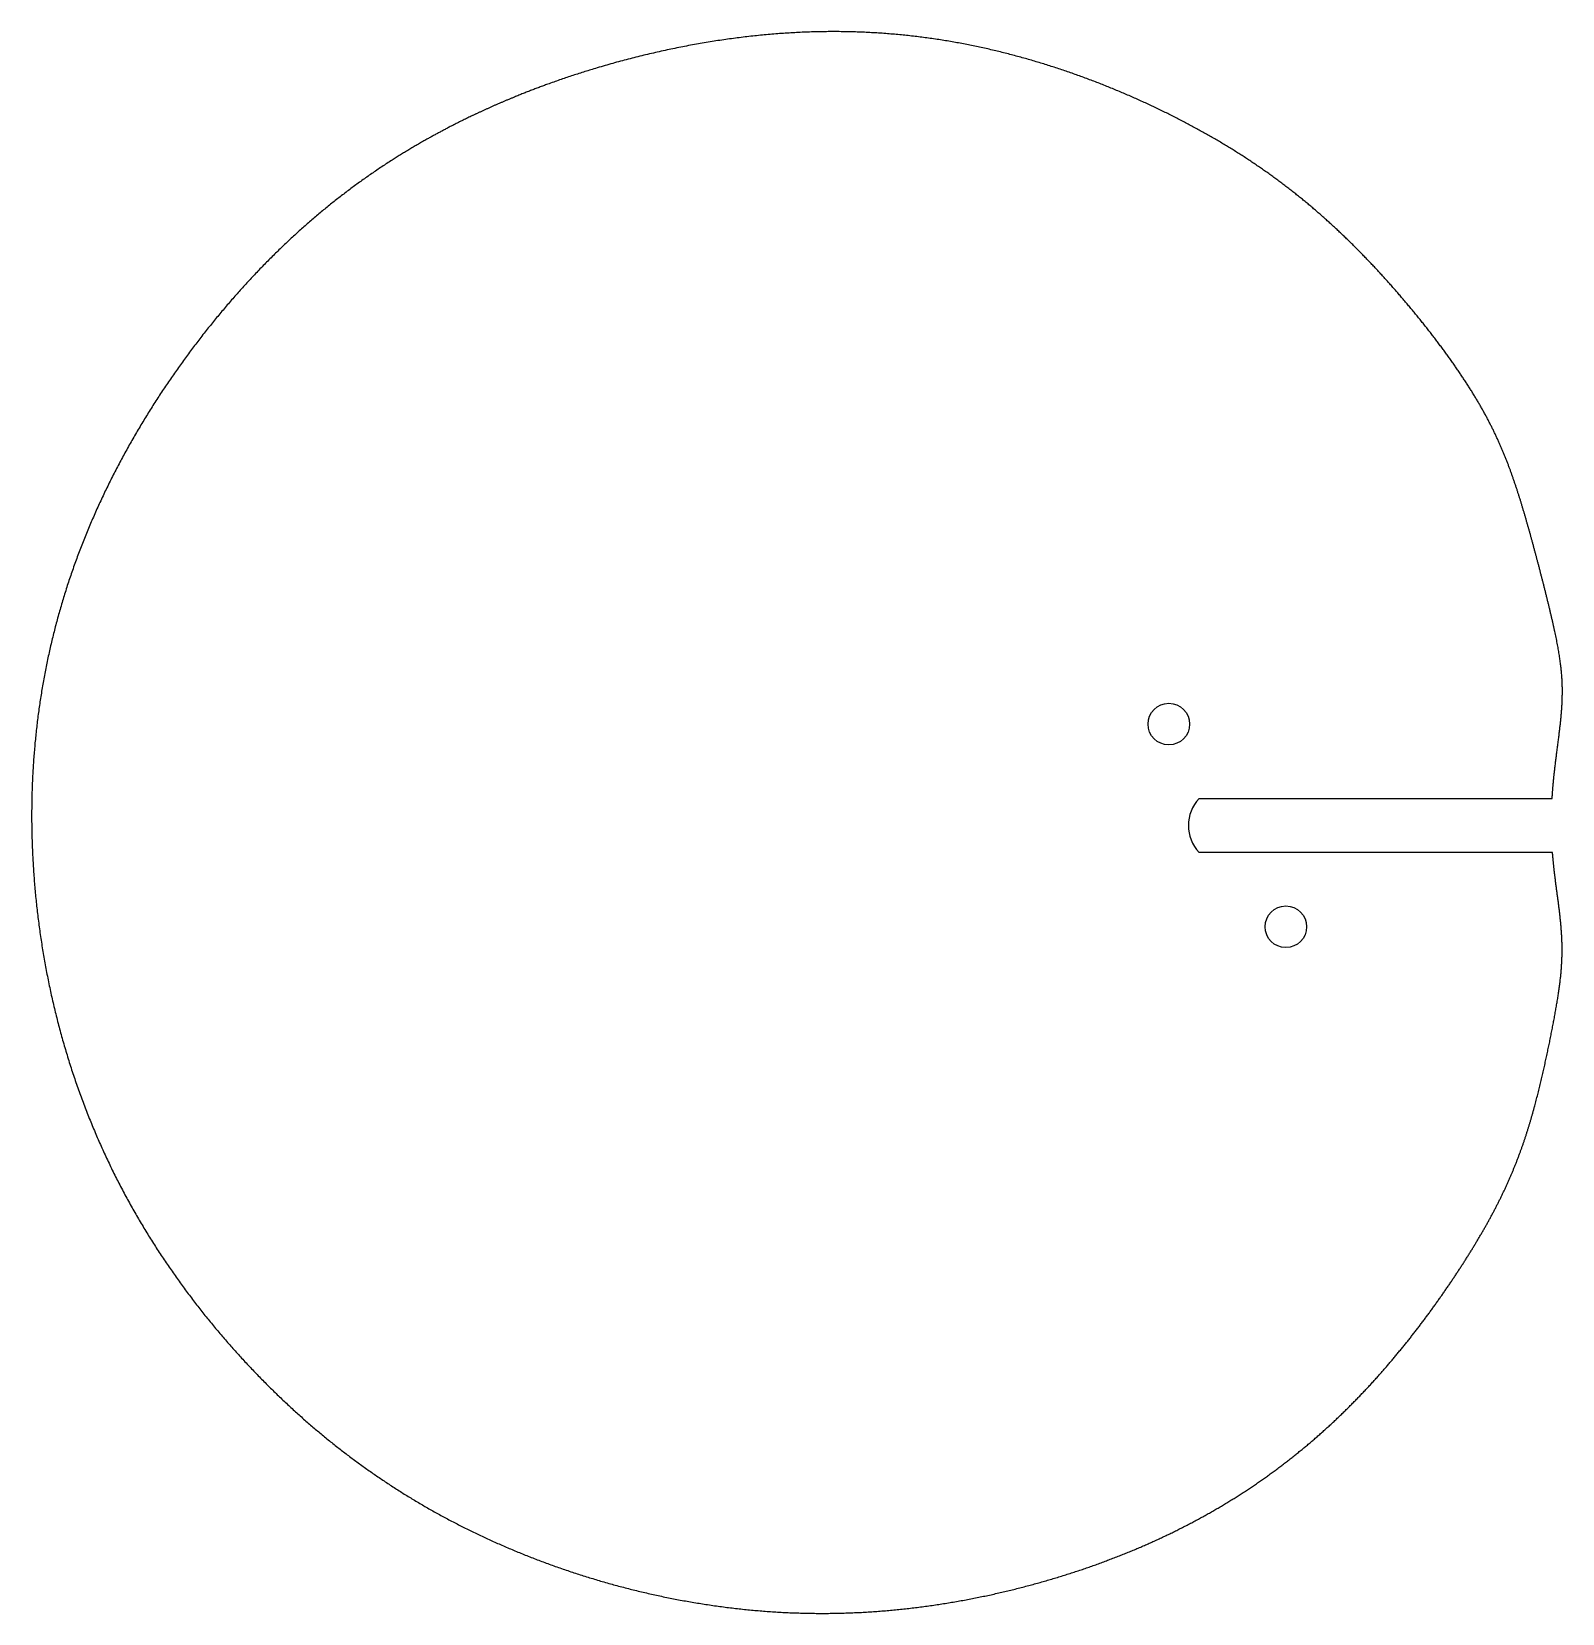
# Model space of a CAD drawing. Header units: millimetres. Extents: x -184 to 52, y -121 to 122.
import ezdxf

# ---------------------------------------------------------------- set-up
doc = ezdxf.new("R2010")
doc.units = ezdxf.units.MM
doc.layers.get('0').update_dxf_attribs({"linetype": 'CONTINUOUS'})

msp = doc.modelspace()

# ---------------------------------------------------------------- linework, layer by layer
for p, q in [((-4.33, 4.15), (49.96, 4.15)), ((50.02, -4.15), (-4.33, -4.15))]:
    msp.add_line(p, q)
for centre in [(-9, 15.59), (9, -15.59)]:
    msp.add_circle(centre, 3.2)
msp.add_arc((0, 0), 6, 136.2378, 223.7622)
for points, knots in [([(49.96, 4.15), (50.01, 4.97), (50.14, 6.75), (50.43, 9.47), (50.92, 13), (51.44, 17.06), (51.64, 20.85), (51.4, 24.47), (50.75, 28.29), (49.77, 32.58), (48.59, 37.35), (47.27, 42.39), (45.9, 47.39), (44.47, 52.1), (42.92, 56.45), (41.12, 60.57), (38.96, 64.65), (36.32, 68.88), (33.21, 73.31), (29.67, 77.88), (25.82, 82.46), (21.76, 86.92), (17.55, 91.12), (13.22, 95.03), (8.72, 98.64), (4.01, 102), (-0.98, 105.15), (-6.28, 108.11), (-11.88, 110.89), (-17.76, 113.47), (-23.89, 115.8), (-30.23, 117.83), (-36.74, 119.53), (-43.41, 120.84), (-50.23, 121.73), (-57.22, 122.18), (-64.36, 122.17), (-71.64, 121.68), (-79.03, 120.74), (-86.45, 119.34), (-93.84, 117.53), (-101.1, 115.33), (-106.74, 113.29), (-110.85, 111.6), (-113.52, 110.4), (-114.85, 109.79)], [-0.3403371, -0.3403371, -0.3403371, -0.3403371, -0.3403371, -0.3403371, -0.3333333, -0.325, -0.3166667, -0.3083333, -0.3, -0.2916667, -0.2833333, -0.275, -0.2666667, -0.2583333, -0.25, -0.2416667, -0.2333333, -0.225, -0.2166667, -0.2083333, -0.2, -0.1916667, -0.1833333, -0.175, -0.1666667, -0.1583333, -0.15, -0.1416667, -0.1333333, -0.125, -0.1166667, -0.1083333, -0.1, -0.0916667, -0.0833333, -0.075, -0.0666667, -0.0583333, -0.05, -0.0416667, -0.0333333, -0.025, -0.0166667, -0.0083333, 0, 0, 0, 0, 0, 0]), ([(-114.85, 109.79), (-116.17, 109.18), (-118.79, 107.92), (-122.62, 105.93), (-127.53, 103.08), (-133.36, 99.18), (-138.91, 94.91), (-144.22, 90.26), (-149.31, 85.21), (-154.2, 79.79), (-158.85, 73.99), (-163.25, 67.87), (-167.33, 61.45), (-171.05, 54.78), (-174.36, 47.89), (-177.21, 40.82), (-179.58, 33.59), (-181.45, 26.21), (-182.81, 18.69), (-183.67, 11.04), (-184.03, 3.26), (-183.89, -4.59), (-183.26, -12.49), (-182.15, -20.38), (-180.54, -28.18), (-178.45, -35.83), (-175.89, -43.26), (-172.89, -50.41), (-169.47, -57.24), (-165.68, -63.72), (-161.57, -69.84), (-157.2, -75.6), (-152.59, -81.01), (-147.79, -86.07), (-142.78, -90.82), (-137.54, -95.25), (-132.03, -99.38), (-126.21, -103.22), (-120.04, -106.77), (-113.49, -110), (-106.59, -112.91), (-99.39, -115.44), (-91.95, -117.57), (-84.37, -119.24), (-76.74, -120.44), (-69.16, -121.13), (-61.7, -121.33), (-54.41, -121.05), (-47.34, -120.35), (-40.51, -119.27), (-33.93, -117.87), (-27.6, -116.19), (-21.5, -114.25), (-15.64, -112.06), (-9.99, -109.6), (-4.54, -106.86), (0.71, -103.83), (5.75, -100.49), (10.58, -96.85), (15.17, -92.94), (19.5, -88.78), (23.54, -84.44), (27.29, -79.98), (30.75, -75.48), (33.91, -71.03), (36.79, -66.66), (39.38, -62.39), (41.7, -58.15), (43.72, -53.83), (45.47, -49.33), (46.94, -44.62), (48.18, -39.78), (49.24, -35.01), (50.15, -30.49), (50.91, -26.33), (51.43, -22.49), (51.59, -18.75), (51.34, -14.9), (50.84, -11.22), (50.41, -8.18), (50.17, -5.92), (50.05, -4.57), (50.02, -4.15)], [-1, -1, -1, -1, -1, -1, -0.9916667, -0.9833333, -0.975, -0.9666667, -0.9583333, -0.95, -0.9416667, -0.9333333, -0.925, -0.9166667, -0.9083333, -0.9, -0.8916667, -0.8833333, -0.875, -0.8666667, -0.8583333, -0.85, -0.8416667, -0.8333333, -0.825, -0.8166667, -0.8083333, -0.8, -0.7916667, -0.7833333, -0.775, -0.7666667, -0.7583333, -0.75, -0.7416667, -0.7333333, -0.725, -0.7166667, -0.7083333, -0.7, -0.6916667, -0.6833333, -0.675, -0.6666667, -0.6583333, -0.65, -0.6416667, -0.6333333, -0.625, -0.6166667, -0.6083333, -0.6, -0.5916667, -0.5833333, -0.575, -0.5666667, -0.5583333, -0.55, -0.5416667, -0.5333333, -0.525, -0.5166667, -0.5083333, -0.5, -0.4916667, -0.4833333, -0.475, -0.4666667, -0.4583333, -0.45, -0.4416667, -0.4333333, -0.425, -0.4166667, -0.4083333, -0.4, -0.3916667, -0.3833333, -0.375, -0.3666667, -0.3583333, -0.3546314, -0.3546314, -0.3546314, -0.3546314, -0.3546314, -0.3546314])]:
    msp.add_open_spline(points, degree=5, knots=knots)

doc.saveas('drawing.dxf')
